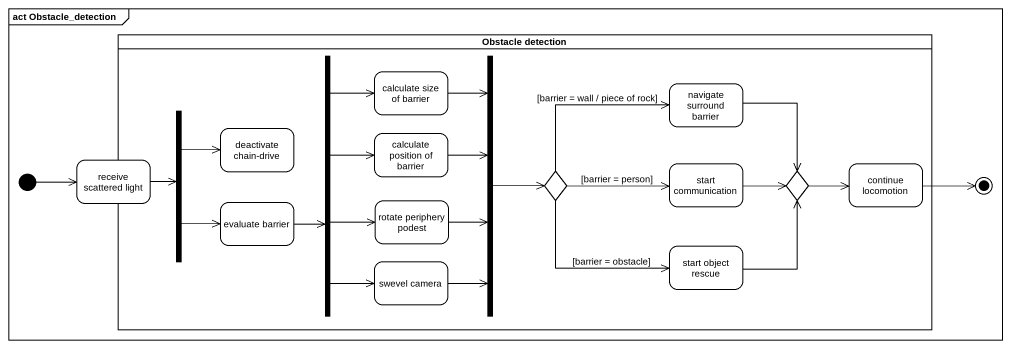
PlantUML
@startuml
mainframe act Obstacle_detection
hide empty description
state "Obstacle detection" as Obstacle_detection <<partition>> {
  state fork1 <<fork>>
  state "calculate size of barrier" as calculate_size_of_barrier
  state fork2 <<join>>
  state "navigate surround barrier" as navigate_surround_barrier
  state fork3 <<fork>>
  state "deactivate chain-drive" as deactivate_chain_drive
  state "calculate position of barrier" as calculate_position_of
  state "rotate periphery podest" as rotate_periphery_podest
  state choice1 <<choice>>
  state "start communication" as start_communication
  state choice2 <<choice>>
  state "continue locomotion" as continue_locomotion
  state "evaluate barrier" as evaluate_barrier
  state "swevel camera" as swevel_camera
  state "start object rescue" as start_object_rescue
}
state "receive scattered light" as receive_scattered_light
state final1 <<end>>
[*] -right-> receive_scattered_light
fork1 -up-> calculate_size_of_barrier
fork1 -right-> calculate_position_of
fork1 -right-> rotate_periphery_podest
fork1 --> swevel_camera
calculate_size_of_barrier --> fork2
fork2 -right-> choice1
navigate_surround_barrier --> choice2
fork3 -right-> deactivate_chain_drive
fork3 -right-> evaluate_barrier
receive_scattered_light -right-> fork3
calculate_position_of -right-> fork2
rotate_periphery_podest -right-> fork2
choice1 -right-> navigate_surround_barrier : [barrier = wall / piece of rock]
choice1 -right-> start_communication : [barrier = person]
choice1 -right-> start_object_rescue : [barrier = obstacle]
start_communication -right-> choice2
choice2 -right-> continue_locomotion
continue_locomotion -right-> final1
evaluate_barrier -right-> fork1
swevel_camera -up-> fork2
start_object_rescue -up-> choice2
@enduml
